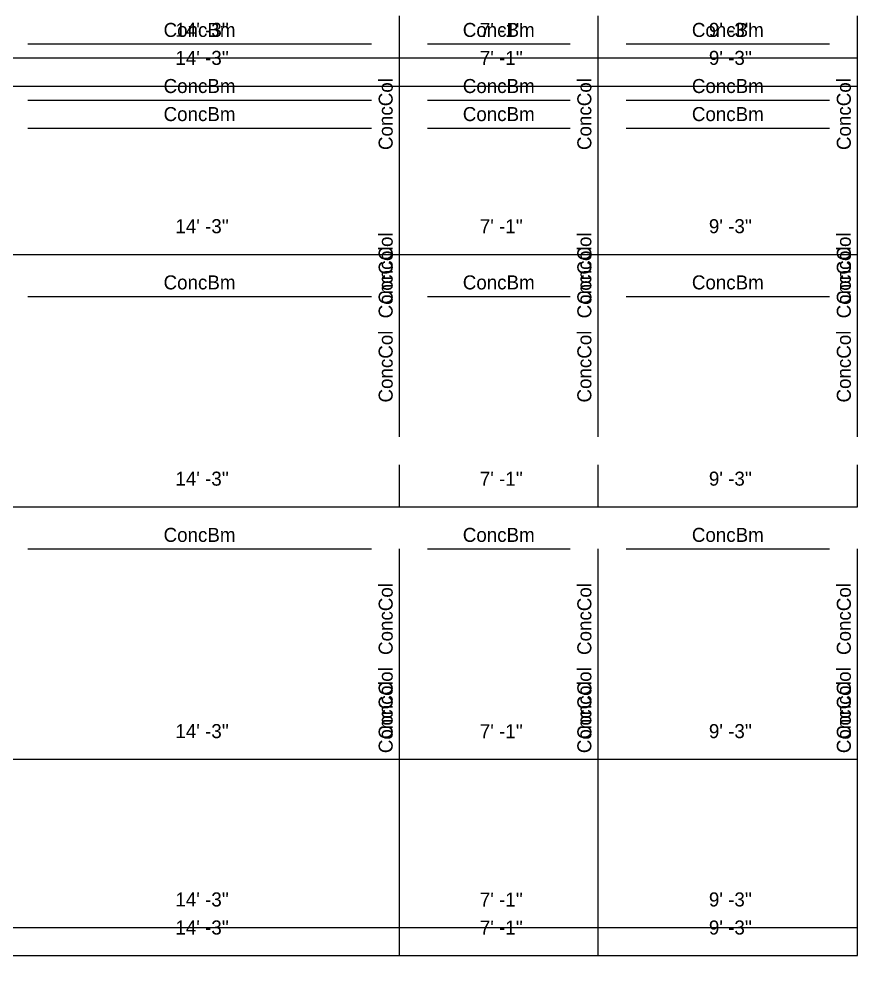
# Model space of a CAD drawing. Extents: x -38 to 2998, y -195 to 11529.
# Drawn here: x 2634.3 to 2997.7, y -186 to 226.5 of the extents above; entities that cross this region are included whole.
import ezdxf
from ezdxf.enums import TextEntityAlignment as Align

# ---------------------------------------------------------------- set-up
doc = ezdxf.new("R2010")
doc.units = 0
doc.header["$MEASUREMENT"] = 0
doc.layers.get('0').update_dxf_attribs({"linetype": 'CONTINUOUS'})
for name, color, linetype in [('CENTERLINES', 7, 'CONTINUOUS'), ('DIMENSIONS', 4, 'CONTINUOUS'), ('TEXT', 5, 'CONTINUOUS')]:
    doc.layers.add(name, color=color, linetype=linetype)
doc.dimstyles.get("Standard").update_dxf_attribs({"dimtxt": 0.18, "dimasz": 0.18, "dimexe": 0.18, "dimexo": 0.0625, "dimgap": 0.09, "dimtad": 0, "dimtih": 1, "dimtoh": 1, "dimdec": 4, "dimzin": 0, "dimtxsty": 'STANDARD', "dimcen": 0.09, "dimazin": 3, "dimtfac": 1, "dimtdec": 4, "dimtofl": 0, "dimtmove": 0, "dimatfit": 3, "dimtolj": 1, "dimtzin": 0})

# ---------------------------------------------------------------- blocks, each defined once
blk = doc.blocks.new('*D7579')
at = {"color": 1, "linetype": 'BYBLOCK'}
for points in [[(2630.73, -169.23), (2629.67, -170.29), (2622.25, -177.71), (2621.19, -178.77)], [(2801.73, -169.23), (2800.67, -170.29), (2793.25, -177.71), (2792.19, -178.77)]]:
    blk.add_solid(points, dxfattribs=at)
at = {"layer": 'DIMENSIONS', "color": 9, "linetype": 'BYBLOCK'}
for p, q in [((2625.96, -174), (2625.96, -156)), ((2796.96, -174), (2796.96, -156))]:
    blk.add_line(p, q, dxfattribs=at)
at = {"layer": 'DIMENSIONS', "color": 0, "linetype": 'BYBLOCK'}
blk.add_line((2625.96, -174), (2796.96, -174), dxfattribs=at)
at = {"layer": 'DIMENSIONS', "color": 0, "linetype": 'BYBLOCK', "insert": (2711.46, -162), "char_height": 6, "attachment_point": 5}
blk.add_mtext("\\A1; 14' -3''", dxfattribs=at)
blk = doc.blocks.new('*D7580')
at = {"color": 1, "linetype": 'BYBLOCK'}
for points in [[(2801.73, -169.23), (2800.67, -170.29), (2793.25, -177.71), (2792.19, -178.77)], [(2886.73, -169.23), (2885.67, -170.29), (2878.24, -177.71), (2877.18, -178.77)]]:
    blk.add_solid(points, dxfattribs=at)
at = {"layer": 'DIMENSIONS', "color": 9, "linetype": 'BYBLOCK'}
for p, q in [((2796.96, -174), (2796.96, -156)), ((2881.96, -174), (2881.96, -156))]:
    blk.add_line(p, q, dxfattribs=at)
at = {"layer": 'DIMENSIONS', "color": 0, "linetype": 'BYBLOCK'}
blk.add_line((2796.96, -174), (2881.96, -174), dxfattribs=at)
at = {"layer": 'DIMENSIONS', "color": 0, "linetype": 'BYBLOCK', "insert": (2839.46, -162), "char_height": 6, "attachment_point": 5}
blk.add_mtext("\\A1; 7' -1''", dxfattribs=at)
blk = doc.blocks.new('*D7581')
at = {"color": 1, "linetype": 'BYBLOCK'}
for points in [[(2886.73, -169.23), (2885.67, -170.29), (2878.24, -177.71), (2877.18, -178.77)], [(2997.73, -169.23), (2996.67, -170.29), (2989.24, -177.71), (2988.18, -178.77)]]:
    blk.add_solid(points, dxfattribs=at)
at = {"layer": 'DIMENSIONS', "color": 9, "linetype": 'BYBLOCK'}
for p, q in [((2881.96, -174), (2881.96, -156)), ((2992.96, -174), (2992.96, -156))]:
    blk.add_line(p, q, dxfattribs=at)
at = {"layer": 'DIMENSIONS', "color": 0, "linetype": 'BYBLOCK'}
blk.add_line((2881.96, -174), (2992.96, -174), dxfattribs=at)
at = {"layer": 'DIMENSIONS', "color": 0, "linetype": 'BYBLOCK', "insert": (2937.46, -162), "char_height": 6, "attachment_point": 5}
blk.add_mtext("\\A1; 9' -3''", dxfattribs=at)
blk = doc.blocks.new('*D7600')
at = {"color": 1, "linetype": 'BYBLOCK'}
for points in [[(2630.73, 22.77), (2629.67, 21.71), (2622.25, 14.29), (2621.19, 13.23)], [(2801.73, 22.77), (2800.67, 21.71), (2793.25, 14.29), (2792.19, 13.23)]]:
    blk.add_solid(points, dxfattribs=at)
at = {"layer": 'DIMENSIONS', "color": 9, "linetype": 'BYBLOCK'}
for p, q in [((2625.96, 18), (2625.96, 36)), ((2796.96, 18), (2796.96, 36))]:
    blk.add_line(p, q, dxfattribs=at)
at = {"layer": 'DIMENSIONS', "color": 0, "linetype": 'BYBLOCK'}
blk.add_line((2625.96, 18), (2796.96, 18), dxfattribs=at)
at = {"layer": 'DIMENSIONS', "color": 0, "linetype": 'BYBLOCK', "insert": (2711.46, 30), "char_height": 6, "attachment_point": 5}
blk.add_mtext("\\A1; 14' -3''", dxfattribs=at)
blk = doc.blocks.new('*D7601')
at = {"color": 1, "linetype": 'BYBLOCK'}
for points in [[(2801.73, 22.77), (2800.67, 21.71), (2793.25, 14.29), (2792.19, 13.23)], [(2886.73, 22.77), (2885.67, 21.71), (2878.24, 14.29), (2877.18, 13.23)]]:
    blk.add_solid(points, dxfattribs=at)
at = {"layer": 'DIMENSIONS', "color": 9, "linetype": 'BYBLOCK'}
for p, q in [((2796.96, 18), (2796.96, 36)), ((2881.96, 18), (2881.96, 36))]:
    blk.add_line(p, q, dxfattribs=at)
at = {"layer": 'DIMENSIONS', "color": 0, "linetype": 'BYBLOCK'}
blk.add_line((2796.96, 18), (2881.96, 18), dxfattribs=at)
at = {"layer": 'DIMENSIONS', "color": 0, "linetype": 'BYBLOCK', "insert": (2839.46, 30), "char_height": 6, "attachment_point": 5}
blk.add_mtext("\\A1; 7' -1''", dxfattribs=at)
blk = doc.blocks.new('*D7602')
at = {"color": 1, "linetype": 'BYBLOCK'}
for points in [[(2886.73, 22.77), (2885.67, 21.71), (2878.24, 14.29), (2877.18, 13.23)], [(2997.73, 22.77), (2996.67, 21.71), (2989.24, 14.29), (2988.18, 13.23)]]:
    blk.add_solid(points, dxfattribs=at)
at = {"layer": 'DIMENSIONS', "color": 9, "linetype": 'BYBLOCK'}
for p, q in [((2881.96, 18), (2881.96, 36)), ((2992.96, 18), (2992.96, 36))]:
    blk.add_line(p, q, dxfattribs=at)
at = {"layer": 'DIMENSIONS', "color": 0, "linetype": 'BYBLOCK'}
blk.add_line((2881.96, 18), (2992.96, 18), dxfattribs=at)
at = {"layer": 'DIMENSIONS', "color": 0, "linetype": 'BYBLOCK', "insert": (2937.46, 30), "char_height": 6, "attachment_point": 5}
blk.add_mtext("\\A1; 9' -3''", dxfattribs=at)
blk = doc.blocks.new('*D7621')
at = {"color": 1, "linetype": 'BYBLOCK'}
for points in [[(2630.73, 214.77), (2629.67, 213.71), (2622.25, 206.29), (2621.19, 205.23)], [(2801.73, 214.77), (2800.67, 213.71), (2793.25, 206.29), (2792.19, 205.23)]]:
    blk.add_solid(points, dxfattribs=at)
at = {"layer": 'DIMENSIONS', "color": 9, "linetype": 'BYBLOCK'}
for p, q in [((2625.96, 210), (2625.96, 228)), ((2796.96, 210), (2796.96, 228))]:
    blk.add_line(p, q, dxfattribs=at)
at = {"layer": 'DIMENSIONS', "color": 0, "linetype": 'BYBLOCK'}
blk.add_line((2625.96, 210), (2796.96, 210), dxfattribs=at)
at = {"layer": 'DIMENSIONS', "color": 0, "linetype": 'BYBLOCK', "insert": (2711.46, 222), "char_height": 6, "attachment_point": 5}
blk.add_mtext("\\A1; 14' -3''", dxfattribs=at)
blk = doc.blocks.new('*D7622')
at = {"color": 1, "linetype": 'BYBLOCK'}
for points in [[(2801.73, 214.77), (2800.67, 213.71), (2793.25, 206.29), (2792.19, 205.23)], [(2886.73, 214.77), (2885.67, 213.71), (2878.24, 206.29), (2877.18, 205.23)]]:
    blk.add_solid(points, dxfattribs=at)
at = {"layer": 'DIMENSIONS', "color": 9, "linetype": 'BYBLOCK'}
for p, q in [((2796.96, 210), (2796.96, 228)), ((2881.96, 210), (2881.96, 228))]:
    blk.add_line(p, q, dxfattribs=at)
at = {"layer": 'DIMENSIONS', "color": 0, "linetype": 'BYBLOCK'}
blk.add_line((2796.96, 210), (2881.96, 210), dxfattribs=at)
at = {"layer": 'DIMENSIONS', "color": 0, "linetype": 'BYBLOCK', "insert": (2839.46, 222), "char_height": 6, "attachment_point": 5}
blk.add_mtext("\\A1; 7' -1''", dxfattribs=at)
blk = doc.blocks.new('*D7623')
at = {"color": 1, "linetype": 'BYBLOCK'}
for points in [[(2886.73, 214.77), (2885.67, 213.71), (2878.24, 206.29), (2877.18, 205.23)], [(2997.73, 214.77), (2996.67, 213.71), (2989.24, 206.29), (2988.18, 205.23)]]:
    blk.add_solid(points, dxfattribs=at)
at = {"layer": 'DIMENSIONS', "color": 9, "linetype": 'BYBLOCK'}
for p, q in [((2881.96, 210), (2881.96, 228)), ((2992.96, 210), (2992.96, 228))]:
    blk.add_line(p, q, dxfattribs=at)
at = {"layer": 'DIMENSIONS', "color": 0, "linetype": 'BYBLOCK'}
blk.add_line((2881.96, 210), (2992.96, 210), dxfattribs=at)
at = {"layer": 'DIMENSIONS', "color": 0, "linetype": 'BYBLOCK', "insert": (2937.46, 222), "char_height": 6, "attachment_point": 5}
blk.add_mtext("\\A1; 9' -3''", dxfattribs=at)
blk = doc.blocks.new('*D8049')
at = {"color": 1, "linetype": 'BYBLOCK'}
for points in [[(2630.73, -157.23), (2629.67, -158.29), (2622.25, -165.71), (2621.19, -166.77)], [(2801.73, -157.23), (2800.67, -158.29), (2793.25, -165.71), (2792.19, -166.77)]]:
    blk.add_solid(points, dxfattribs=at)
at = {"layer": 'DIMENSIONS', "color": 9, "linetype": 'BYBLOCK'}
for p, q in [((2625.96, -162), (2625.96, -144)), ((2796.96, -162), (2796.96, -144))]:
    blk.add_line(p, q, dxfattribs=at)
at = {"layer": 'DIMENSIONS', "color": 0, "linetype": 'BYBLOCK'}
blk.add_line((2625.96, -162), (2796.96, -162), dxfattribs=at)
at = {"layer": 'DIMENSIONS', "color": 0, "linetype": 'BYBLOCK', "insert": (2711.46, -150), "char_height": 6, "attachment_point": 5}
blk.add_mtext("\\A1; 14' -3''", dxfattribs=at)
blk = doc.blocks.new('*D8050')
at = {"color": 1, "linetype": 'BYBLOCK'}
for points in [[(2801.73, -157.23), (2800.67, -158.29), (2793.25, -165.71), (2792.19, -166.77)], [(2886.73, -157.23), (2885.67, -158.29), (2878.24, -165.71), (2877.18, -166.77)]]:
    blk.add_solid(points, dxfattribs=at)
at = {"layer": 'DIMENSIONS', "color": 9, "linetype": 'BYBLOCK'}
for p, q in [((2796.96, -162), (2796.96, -144)), ((2881.96, -162), (2881.96, -144))]:
    blk.add_line(p, q, dxfattribs=at)
at = {"layer": 'DIMENSIONS', "color": 0, "linetype": 'BYBLOCK'}
blk.add_line((2796.96, -162), (2881.96, -162), dxfattribs=at)
at = {"layer": 'DIMENSIONS', "color": 0, "linetype": 'BYBLOCK', "insert": (2839.46, -150), "char_height": 6, "attachment_point": 5}
blk.add_mtext("\\A1; 7' -1''", dxfattribs=at)
blk = doc.blocks.new('*D8051')
at = {"color": 1, "linetype": 'BYBLOCK'}
for points in [[(2886.73, -157.23), (2885.67, -158.29), (2878.24, -165.71), (2877.18, -166.77)], [(2997.73, -157.23), (2996.67, -158.29), (2989.24, -165.71), (2988.18, -166.77)]]:
    blk.add_solid(points, dxfattribs=at)
at = {"layer": 'DIMENSIONS', "color": 9, "linetype": 'BYBLOCK'}
for p, q in [((2881.96, -162), (2881.96, -144)), ((2992.96, -162), (2992.96, -144))]:
    blk.add_line(p, q, dxfattribs=at)
at = {"layer": 'DIMENSIONS', "color": 0, "linetype": 'BYBLOCK'}
blk.add_line((2881.96, -162), (2992.96, -162), dxfattribs=at)
at = {"layer": 'DIMENSIONS', "color": 0, "linetype": 'BYBLOCK', "insert": (2937.46, -150), "char_height": 6, "attachment_point": 5}
blk.add_mtext("\\A1; 9' -3''", dxfattribs=at)
blk = doc.blocks.new('*D8070')
at = {"color": 1, "linetype": 'BYBLOCK'}
for points in [[(2630.73, 22.77), (2629.67, 21.71), (2622.25, 14.29), (2621.19, 13.23)], [(2801.73, 22.77), (2800.67, 21.71), (2793.25, 14.29), (2792.19, 13.23)]]:
    blk.add_solid(points, dxfattribs=at)
at = {"layer": 'DIMENSIONS', "color": 9, "linetype": 'BYBLOCK'}
for p, q in [((2625.96, 18), (2625.96, 36)), ((2796.96, 18), (2796.96, 36))]:
    blk.add_line(p, q, dxfattribs=at)
at = {"layer": 'DIMENSIONS', "color": 0, "linetype": 'BYBLOCK'}
blk.add_line((2625.96, 18), (2796.96, 18), dxfattribs=at)
at = {"layer": 'DIMENSIONS', "color": 0, "linetype": 'BYBLOCK', "insert": (2711.46, 30), "char_height": 6, "attachment_point": 5}
blk.add_mtext("\\A1; 14' -3''", dxfattribs=at)
blk = doc.blocks.new('*D8071')
at = {"color": 1, "linetype": 'BYBLOCK'}
for points in [[(2801.73, 22.77), (2800.67, 21.71), (2793.25, 14.29), (2792.19, 13.23)], [(2886.73, 22.77), (2885.67, 21.71), (2878.24, 14.29), (2877.18, 13.23)]]:
    blk.add_solid(points, dxfattribs=at)
at = {"layer": 'DIMENSIONS', "color": 9, "linetype": 'BYBLOCK'}
for p, q in [((2796.96, 18), (2796.96, 36)), ((2881.96, 18), (2881.96, 36))]:
    blk.add_line(p, q, dxfattribs=at)
at = {"layer": 'DIMENSIONS', "color": 0, "linetype": 'BYBLOCK'}
blk.add_line((2796.96, 18), (2881.96, 18), dxfattribs=at)
at = {"layer": 'DIMENSIONS', "color": 0, "linetype": 'BYBLOCK', "insert": (2839.46, 30), "char_height": 6, "attachment_point": 5}
blk.add_mtext("\\A1; 7' -1''", dxfattribs=at)
blk = doc.blocks.new('*D8072')
at = {"color": 1, "linetype": 'BYBLOCK'}
for points in [[(2886.73, 22.77), (2885.67, 21.71), (2878.24, 14.29), (2877.18, 13.23)], [(2997.73, 22.77), (2996.67, 21.71), (2989.24, 14.29), (2988.18, 13.23)]]:
    blk.add_solid(points, dxfattribs=at)
at = {"layer": 'DIMENSIONS', "color": 9, "linetype": 'BYBLOCK'}
for p, q in [((2881.96, 18), (2881.96, 36)), ((2992.96, 18), (2992.96, 36))]:
    blk.add_line(p, q, dxfattribs=at)
at = {"layer": 'DIMENSIONS', "color": 0, "linetype": 'BYBLOCK'}
blk.add_line((2881.96, 18), (2992.96, 18), dxfattribs=at)
at = {"layer": 'DIMENSIONS', "color": 0, "linetype": 'BYBLOCK', "insert": (2937.46, 30), "char_height": 6, "attachment_point": 5}
blk.add_mtext("\\A1; 9' -3''", dxfattribs=at)
blk = doc.blocks.new('*D8091')
at = {"color": 1, "linetype": 'BYBLOCK'}
for points in [[(2630.73, 202.77), (2629.67, 201.71), (2622.25, 194.29), (2621.19, 193.23)], [(2801.73, 202.77), (2800.67, 201.71), (2793.25, 194.29), (2792.19, 193.23)]]:
    blk.add_solid(points, dxfattribs=at)
at = {"layer": 'DIMENSIONS', "color": 9, "linetype": 'BYBLOCK'}
for p, q in [((2625.96, 198), (2625.96, 216)), ((2796.96, 198), (2796.96, 216))]:
    blk.add_line(p, q, dxfattribs=at)
at = {"layer": 'DIMENSIONS', "color": 0, "linetype": 'BYBLOCK'}
blk.add_line((2625.96, 198), (2796.96, 198), dxfattribs=at)
at = {"layer": 'DIMENSIONS', "color": 0, "linetype": 'BYBLOCK', "insert": (2711.46, 210), "char_height": 6, "attachment_point": 5}
blk.add_mtext("\\A1; 14' -3''", dxfattribs=at)
blk = doc.blocks.new('*D8092')
at = {"color": 1, "linetype": 'BYBLOCK'}
for points in [[(2801.73, 202.77), (2800.67, 201.71), (2793.25, 194.29), (2792.19, 193.23)], [(2886.73, 202.77), (2885.67, 201.71), (2878.24, 194.29), (2877.18, 193.23)]]:
    blk.add_solid(points, dxfattribs=at)
at = {"layer": 'DIMENSIONS', "color": 9, "linetype": 'BYBLOCK'}
for p, q in [((2796.96, 198), (2796.96, 216)), ((2881.96, 198), (2881.96, 216))]:
    blk.add_line(p, q, dxfattribs=at)
at = {"layer": 'DIMENSIONS', "color": 0, "linetype": 'BYBLOCK'}
blk.add_line((2796.96, 198), (2881.96, 198), dxfattribs=at)
at = {"layer": 'DIMENSIONS', "color": 0, "linetype": 'BYBLOCK', "insert": (2839.46, 210), "char_height": 6, "attachment_point": 5}
blk.add_mtext("\\A1; 7' -1''", dxfattribs=at)
blk = doc.blocks.new('*D8093')
at = {"color": 1, "linetype": 'BYBLOCK'}
for points in [[(2886.73, 202.77), (2885.67, 201.71), (2878.24, 194.29), (2877.18, 193.23)], [(2997.73, 202.77), (2996.67, 201.71), (2989.24, 194.29), (2988.18, 193.23)]]:
    blk.add_solid(points, dxfattribs=at)
at = {"layer": 'DIMENSIONS', "color": 9, "linetype": 'BYBLOCK'}
for p, q in [((2881.96, 198), (2881.96, 216)), ((2992.96, 198), (2992.96, 216))]:
    blk.add_line(p, q, dxfattribs=at)
at = {"layer": 'DIMENSIONS', "color": 0, "linetype": 'BYBLOCK'}
blk.add_line((2881.96, 198), (2992.96, 198), dxfattribs=at)
at = {"layer": 'DIMENSIONS', "color": 0, "linetype": 'BYBLOCK', "insert": (2937.46, 210), "char_height": 6, "attachment_point": 5}
blk.add_mtext("\\A1; 9' -3''", dxfattribs=at)
blk = doc.blocks.new('*D8519')
at = {"color": 1, "linetype": 'BYBLOCK'}
for points in [[(2630.73, -157.23), (2629.67, -158.29), (2622.25, -165.71), (2621.19, -166.77)], [(2801.73, -157.23), (2800.67, -158.29), (2793.25, -165.71), (2792.19, -166.77)]]:
    blk.add_solid(points, dxfattribs=at)
at = {"layer": 'DIMENSIONS', "color": 9, "linetype": 'BYBLOCK'}
for p, q in [((2625.96, -162), (2625.96, -144)), ((2796.96, -162), (2796.96, -144))]:
    blk.add_line(p, q, dxfattribs=at)
at = {"layer": 'DIMENSIONS', "color": 0, "linetype": 'BYBLOCK'}
blk.add_line((2625.96, -162), (2796.96, -162), dxfattribs=at)
at = {"layer": 'DIMENSIONS', "color": 0, "linetype": 'BYBLOCK', "insert": (2711.46, -150), "char_height": 6, "attachment_point": 5}
blk.add_mtext("\\A1; 14' -3''", dxfattribs=at)
blk = doc.blocks.new('*D8520')
at = {"color": 1, "linetype": 'BYBLOCK'}
for points in [[(2801.73, -157.23), (2800.67, -158.29), (2793.25, -165.71), (2792.19, -166.77)], [(2886.73, -157.23), (2885.67, -158.29), (2878.24, -165.71), (2877.18, -166.77)]]:
    blk.add_solid(points, dxfattribs=at)
at = {"layer": 'DIMENSIONS', "color": 9, "linetype": 'BYBLOCK'}
for p, q in [((2796.96, -162), (2796.96, -144)), ((2881.96, -162), (2881.96, -144))]:
    blk.add_line(p, q, dxfattribs=at)
at = {"layer": 'DIMENSIONS', "color": 0, "linetype": 'BYBLOCK'}
blk.add_line((2796.96, -162), (2881.96, -162), dxfattribs=at)
at = {"layer": 'DIMENSIONS', "color": 0, "linetype": 'BYBLOCK', "insert": (2839.46, -150), "char_height": 6, "attachment_point": 5}
blk.add_mtext("\\A1; 7' -1''", dxfattribs=at)
blk = doc.blocks.new('*D8521')
at = {"color": 1, "linetype": 'BYBLOCK'}
for points in [[(2886.73, -157.23), (2885.67, -158.29), (2878.24, -165.71), (2877.18, -166.77)], [(2997.73, -157.23), (2996.67, -158.29), (2989.24, -165.71), (2988.18, -166.77)]]:
    blk.add_solid(points, dxfattribs=at)
at = {"layer": 'DIMENSIONS', "color": 9, "linetype": 'BYBLOCK'}
for p, q in [((2881.96, -162), (2881.96, -144)), ((2992.96, -162), (2992.96, -144))]:
    blk.add_line(p, q, dxfattribs=at)
at = {"layer": 'DIMENSIONS', "color": 0, "linetype": 'BYBLOCK'}
blk.add_line((2881.96, -162), (2992.96, -162), dxfattribs=at)
at = {"layer": 'DIMENSIONS', "color": 0, "linetype": 'BYBLOCK', "insert": (2937.46, -150), "char_height": 6, "attachment_point": 5}
blk.add_mtext("\\A1; 9' -3''", dxfattribs=at)
blk = doc.blocks.new('*D8540')
at = {"color": 1, "linetype": 'BYBLOCK'}
for points in [[(2630.73, 22.77), (2629.67, 21.71), (2622.25, 14.29), (2621.19, 13.23)], [(2801.73, 22.77), (2800.67, 21.71), (2793.25, 14.29), (2792.19, 13.23)]]:
    blk.add_solid(points, dxfattribs=at)
at = {"layer": 'DIMENSIONS', "color": 9, "linetype": 'BYBLOCK'}
for p, q in [((2625.96, 18), (2625.96, 36)), ((2796.96, 18), (2796.96, 36))]:
    blk.add_line(p, q, dxfattribs=at)
at = {"layer": 'DIMENSIONS', "color": 0, "linetype": 'BYBLOCK'}
blk.add_line((2625.96, 18), (2796.96, 18), dxfattribs=at)
at = {"layer": 'DIMENSIONS', "color": 0, "linetype": 'BYBLOCK', "insert": (2711.46, 30), "char_height": 6, "attachment_point": 5}
blk.add_mtext("\\A1; 14' -3''", dxfattribs=at)
blk = doc.blocks.new('*D8541')
at = {"color": 1, "linetype": 'BYBLOCK'}
for points in [[(2801.73, 22.77), (2800.67, 21.71), (2793.25, 14.29), (2792.19, 13.23)], [(2886.73, 22.77), (2885.67, 21.71), (2878.24, 14.29), (2877.18, 13.23)]]:
    blk.add_solid(points, dxfattribs=at)
at = {"layer": 'DIMENSIONS', "color": 9, "linetype": 'BYBLOCK'}
for p, q in [((2796.96, 18), (2796.96, 36)), ((2881.96, 18), (2881.96, 36))]:
    blk.add_line(p, q, dxfattribs=at)
at = {"layer": 'DIMENSIONS', "color": 0, "linetype": 'BYBLOCK'}
blk.add_line((2796.96, 18), (2881.96, 18), dxfattribs=at)
at = {"layer": 'DIMENSIONS', "color": 0, "linetype": 'BYBLOCK', "insert": (2839.46, 30), "char_height": 6, "attachment_point": 5}
blk.add_mtext("\\A1; 7' -1''", dxfattribs=at)
blk = doc.blocks.new('*D8542')
at = {"color": 1, "linetype": 'BYBLOCK'}
for points in [[(2886.73, 22.77), (2885.67, 21.71), (2878.24, 14.29), (2877.18, 13.23)], [(2997.73, 22.77), (2996.67, 21.71), (2989.24, 14.29), (2988.18, 13.23)]]:
    blk.add_solid(points, dxfattribs=at)
at = {"layer": 'DIMENSIONS', "color": 9, "linetype": 'BYBLOCK'}
for p, q in [((2881.96, 18), (2881.96, 36)), ((2992.96, 18), (2992.96, 36))]:
    blk.add_line(p, q, dxfattribs=at)
at = {"layer": 'DIMENSIONS', "color": 0, "linetype": 'BYBLOCK'}
blk.add_line((2881.96, 18), (2992.96, 18), dxfattribs=at)
at = {"layer": 'DIMENSIONS', "color": 0, "linetype": 'BYBLOCK', "insert": (2937.46, 30), "char_height": 6, "attachment_point": 5}
blk.add_mtext("\\A1; 9' -3''", dxfattribs=at)
blk = doc.blocks.new('*D8561')
at = {"color": 1, "linetype": 'BYBLOCK'}
for points in [[(2630.73, 202.77), (2629.67, 201.71), (2622.25, 194.29), (2621.19, 193.23)], [(2801.73, 202.77), (2800.67, 201.71), (2793.25, 194.29), (2792.19, 193.23)]]:
    blk.add_solid(points, dxfattribs=at)
at = {"layer": 'DIMENSIONS', "color": 9, "linetype": 'BYBLOCK'}
for p, q in [((2625.96, 198), (2625.96, 216)), ((2796.96, 198), (2796.96, 216))]:
    blk.add_line(p, q, dxfattribs=at)
at = {"layer": 'DIMENSIONS', "color": 0, "linetype": 'BYBLOCK'}
blk.add_line((2625.96, 198), (2796.96, 198), dxfattribs=at)
at = {"layer": 'DIMENSIONS', "color": 0, "linetype": 'BYBLOCK', "insert": (2711.46, 210), "char_height": 6, "attachment_point": 5}
blk.add_mtext("\\A1; 14' -3''", dxfattribs=at)
blk = doc.blocks.new('*D8562')
at = {"color": 1, "linetype": 'BYBLOCK'}
for points in [[(2801.73, 202.77), (2800.67, 201.71), (2793.25, 194.29), (2792.19, 193.23)], [(2886.73, 202.77), (2885.67, 201.71), (2878.24, 194.29), (2877.18, 193.23)]]:
    blk.add_solid(points, dxfattribs=at)
at = {"layer": 'DIMENSIONS', "color": 9, "linetype": 'BYBLOCK'}
for p, q in [((2796.96, 198), (2796.96, 216)), ((2881.96, 198), (2881.96, 216))]:
    blk.add_line(p, q, dxfattribs=at)
at = {"layer": 'DIMENSIONS', "color": 0, "linetype": 'BYBLOCK'}
blk.add_line((2796.96, 198), (2881.96, 198), dxfattribs=at)
at = {"layer": 'DIMENSIONS', "color": 0, "linetype": 'BYBLOCK', "insert": (2839.46, 210), "char_height": 6, "attachment_point": 5}
blk.add_mtext("\\A1; 7' -1''", dxfattribs=at)
blk = doc.blocks.new('*D8563')
at = {"color": 1, "linetype": 'BYBLOCK'}
for points in [[(2886.73, 202.77), (2885.67, 201.71), (2878.24, 194.29), (2877.18, 193.23)], [(2997.73, 202.77), (2996.67, 201.71), (2989.24, 194.29), (2988.18, 193.23)]]:
    blk.add_solid(points, dxfattribs=at)
at = {"layer": 'DIMENSIONS', "color": 9, "linetype": 'BYBLOCK'}
for p, q in [((2881.96, 198), (2881.96, 216)), ((2992.96, 198), (2992.96, 216))]:
    blk.add_line(p, q, dxfattribs=at)
at = {"layer": 'DIMENSIONS', "color": 0, "linetype": 'BYBLOCK'}
blk.add_line((2881.96, 198), (2992.96, 198), dxfattribs=at)
at = {"layer": 'DIMENSIONS', "color": 0, "linetype": 'BYBLOCK', "insert": (2937.46, 210), "char_height": 6, "attachment_point": 5}
blk.add_mtext("\\A1; 9' -3''", dxfattribs=at)
blk = doc.blocks.new('*D8989')
at = {"color": 1, "linetype": 'BYBLOCK'}
for points in [[(2630.73, -157.23), (2629.67, -158.29), (2622.25, -165.71), (2621.19, -166.77)], [(2801.73, -157.23), (2800.67, -158.29), (2793.25, -165.71), (2792.19, -166.77)]]:
    blk.add_solid(points, dxfattribs=at)
at = {"layer": 'DIMENSIONS', "color": 9, "linetype": 'BYBLOCK'}
for p, q in [((2625.96, -162), (2625.96, -144)), ((2796.96, -162), (2796.96, -144))]:
    blk.add_line(p, q, dxfattribs=at)
at = {"layer": 'DIMENSIONS', "color": 0, "linetype": 'BYBLOCK'}
blk.add_line((2625.96, -162), (2796.96, -162), dxfattribs=at)
at = {"layer": 'DIMENSIONS', "color": 0, "linetype": 'BYBLOCK', "insert": (2711.46, -150), "char_height": 6, "attachment_point": 5}
blk.add_mtext("\\A1; 14' -3''", dxfattribs=at)
blk = doc.blocks.new('*D8990')
at = {"color": 1, "linetype": 'BYBLOCK'}
for points in [[(2801.73, -157.23), (2800.67, -158.29), (2793.25, -165.71), (2792.19, -166.77)], [(2886.73, -157.23), (2885.67, -158.29), (2878.24, -165.71), (2877.18, -166.77)]]:
    blk.add_solid(points, dxfattribs=at)
at = {"layer": 'DIMENSIONS', "color": 9, "linetype": 'BYBLOCK'}
for p, q in [((2796.96, -162), (2796.96, -144)), ((2881.96, -162), (2881.96, -144))]:
    blk.add_line(p, q, dxfattribs=at)
at = {"layer": 'DIMENSIONS', "color": 0, "linetype": 'BYBLOCK'}
blk.add_line((2796.96, -162), (2881.96, -162), dxfattribs=at)
at = {"layer": 'DIMENSIONS', "color": 0, "linetype": 'BYBLOCK', "insert": (2839.46, -150), "char_height": 6, "attachment_point": 5}
blk.add_mtext("\\A1; 7' -1''", dxfattribs=at)
blk = doc.blocks.new('*D8991')
at = {"color": 1, "linetype": 'BYBLOCK'}
for points in [[(2886.73, -157.23), (2885.67, -158.29), (2878.24, -165.71), (2877.18, -166.77)], [(2997.73, -157.23), (2996.67, -158.29), (2989.24, -165.71), (2988.18, -166.77)]]:
    blk.add_solid(points, dxfattribs=at)
at = {"layer": 'DIMENSIONS', "color": 9, "linetype": 'BYBLOCK'}
for p, q in [((2881.96, -162), (2881.96, -144)), ((2992.96, -162), (2992.96, -144))]:
    blk.add_line(p, q, dxfattribs=at)
at = {"layer": 'DIMENSIONS', "color": 0, "linetype": 'BYBLOCK'}
blk.add_line((2881.96, -162), (2992.96, -162), dxfattribs=at)
at = {"layer": 'DIMENSIONS', "color": 0, "linetype": 'BYBLOCK', "insert": (2937.46, -150), "char_height": 6, "attachment_point": 5}
blk.add_mtext("\\A1; 9' -3''", dxfattribs=at)
blk = doc.blocks.new('*D9010')
at = {"color": 1, "linetype": 'BYBLOCK'}
for points in [[(2630.73, 22.77), (2629.67, 21.71), (2622.25, 14.29), (2621.19, 13.23)], [(2801.73, 22.77), (2800.67, 21.71), (2793.25, 14.29), (2792.19, 13.23)]]:
    blk.add_solid(points, dxfattribs=at)
at = {"layer": 'DIMENSIONS', "color": 9, "linetype": 'BYBLOCK'}
for p, q in [((2625.96, 18), (2625.96, 36)), ((2796.96, 18), (2796.96, 36))]:
    blk.add_line(p, q, dxfattribs=at)
at = {"layer": 'DIMENSIONS', "color": 0, "linetype": 'BYBLOCK'}
blk.add_line((2625.96, 18), (2796.96, 18), dxfattribs=at)
at = {"layer": 'DIMENSIONS', "color": 0, "linetype": 'BYBLOCK', "insert": (2711.46, 30), "char_height": 6, "attachment_point": 5}
blk.add_mtext("\\A1; 14' -3''", dxfattribs=at)
blk = doc.blocks.new('*D9011')
at = {"color": 1, "linetype": 'BYBLOCK'}
for points in [[(2801.73, 22.77), (2800.67, 21.71), (2793.25, 14.29), (2792.19, 13.23)], [(2886.73, 22.77), (2885.67, 21.71), (2878.24, 14.29), (2877.18, 13.23)]]:
    blk.add_solid(points, dxfattribs=at)
at = {"layer": 'DIMENSIONS', "color": 9, "linetype": 'BYBLOCK'}
for p, q in [((2796.96, 18), (2796.96, 36)), ((2881.96, 18), (2881.96, 36))]:
    blk.add_line(p, q, dxfattribs=at)
at = {"layer": 'DIMENSIONS', "color": 0, "linetype": 'BYBLOCK'}
blk.add_line((2796.96, 18), (2881.96, 18), dxfattribs=at)
at = {"layer": 'DIMENSIONS', "color": 0, "linetype": 'BYBLOCK', "insert": (2839.46, 30), "char_height": 6, "attachment_point": 5}
blk.add_mtext("\\A1; 7' -1''", dxfattribs=at)
blk = doc.blocks.new('*D9012')
at = {"color": 1, "linetype": 'BYBLOCK'}
for points in [[(2886.73, 22.77), (2885.67, 21.71), (2878.24, 14.29), (2877.18, 13.23)], [(2997.73, 22.77), (2996.67, 21.71), (2989.24, 14.29), (2988.18, 13.23)]]:
    blk.add_solid(points, dxfattribs=at)
at = {"layer": 'DIMENSIONS', "color": 9, "linetype": 'BYBLOCK'}
for p, q in [((2881.96, 18), (2881.96, 36)), ((2992.96, 18), (2992.96, 36))]:
    blk.add_line(p, q, dxfattribs=at)
at = {"layer": 'DIMENSIONS', "color": 0, "linetype": 'BYBLOCK'}
blk.add_line((2881.96, 18), (2992.96, 18), dxfattribs=at)
at = {"layer": 'DIMENSIONS', "color": 0, "linetype": 'BYBLOCK', "insert": (2937.46, 30), "char_height": 6, "attachment_point": 5}
blk.add_mtext("\\A1; 9' -3''", dxfattribs=at)
blk = doc.blocks.new('*D9031')
at = {"color": 1, "linetype": 'BYBLOCK'}
for points in [[(2630.73, 202.77), (2629.67, 201.71), (2622.25, 194.29), (2621.19, 193.23)], [(2801.73, 202.77), (2800.67, 201.71), (2793.25, 194.29), (2792.19, 193.23)]]:
    blk.add_solid(points, dxfattribs=at)
at = {"layer": 'DIMENSIONS', "color": 9, "linetype": 'BYBLOCK'}
for p, q in [((2625.96, 198), (2625.96, 216)), ((2796.96, 198), (2796.96, 216))]:
    blk.add_line(p, q, dxfattribs=at)
at = {"layer": 'DIMENSIONS', "color": 0, "linetype": 'BYBLOCK'}
blk.add_line((2625.96, 198), (2796.96, 198), dxfattribs=at)
at = {"layer": 'DIMENSIONS', "color": 0, "linetype": 'BYBLOCK', "insert": (2711.46, 210), "char_height": 6, "attachment_point": 5}
blk.add_mtext("\\A1; 14' -3''", dxfattribs=at)
blk = doc.blocks.new('*D9032')
at = {"color": 1, "linetype": 'BYBLOCK'}
for points in [[(2801.73, 202.77), (2800.67, 201.71), (2793.25, 194.29), (2792.19, 193.23)], [(2886.73, 202.77), (2885.67, 201.71), (2878.24, 194.29), (2877.18, 193.23)]]:
    blk.add_solid(points, dxfattribs=at)
at = {"layer": 'DIMENSIONS', "color": 9, "linetype": 'BYBLOCK'}
for p, q in [((2796.96, 198), (2796.96, 216)), ((2881.96, 198), (2881.96, 216))]:
    blk.add_line(p, q, dxfattribs=at)
at = {"layer": 'DIMENSIONS', "color": 0, "linetype": 'BYBLOCK'}
blk.add_line((2796.96, 198), (2881.96, 198), dxfattribs=at)
at = {"layer": 'DIMENSIONS', "color": 0, "linetype": 'BYBLOCK', "insert": (2839.46, 210), "char_height": 6, "attachment_point": 5}
blk.add_mtext("\\A1; 7' -1''", dxfattribs=at)
blk = doc.blocks.new('*D9033')
at = {"color": 1, "linetype": 'BYBLOCK'}
for points in [[(2886.73, 202.77), (2885.67, 201.71), (2878.24, 194.29), (2877.18, 193.23)], [(2997.73, 202.77), (2996.67, 201.71), (2989.24, 194.29), (2988.18, 193.23)]]:
    blk.add_solid(points, dxfattribs=at)
at = {"layer": 'DIMENSIONS', "color": 9, "linetype": 'BYBLOCK'}
for p, q in [((2881.96, 198), (2881.96, 216)), ((2992.96, 198), (2992.96, 216))]:
    blk.add_line(p, q, dxfattribs=at)
at = {"layer": 'DIMENSIONS', "color": 0, "linetype": 'BYBLOCK'}
blk.add_line((2881.96, 198), (2992.96, 198), dxfattribs=at)
at = {"layer": 'DIMENSIONS', "color": 0, "linetype": 'BYBLOCK', "insert": (2937.46, 210), "char_height": 6, "attachment_point": 5}
blk.add_mtext("\\A1; 9' -3''", dxfattribs=at)
blk = doc.blocks.new('*D9459')
at = {"color": 1, "linetype": 'BYBLOCK'}
for points in [[(2630.73, -85.23), (2629.67, -86.29), (2622.25, -93.71), (2621.19, -94.77)], [(2801.73, -85.23), (2800.67, -86.29), (2793.25, -93.71), (2792.19, -94.77)]]:
    blk.add_solid(points, dxfattribs=at)
at = {"layer": 'DIMENSIONS', "color": 9, "linetype": 'BYBLOCK'}
for p, q in [((2625.96, -90), (2625.96, -72)), ((2796.96, -90), (2796.96, -72))]:
    blk.add_line(p, q, dxfattribs=at)
at = {"layer": 'DIMENSIONS', "color": 0, "linetype": 'BYBLOCK'}
blk.add_line((2625.96, -90), (2796.96, -90), dxfattribs=at)
at = {"layer": 'DIMENSIONS', "color": 0, "linetype": 'BYBLOCK', "insert": (2711.46, -78), "char_height": 6, "attachment_point": 5}
blk.add_mtext("\\A1; 14' -3''", dxfattribs=at)
blk = doc.blocks.new('*D9460')
at = {"color": 1, "linetype": 'BYBLOCK'}
for points in [[(2801.73, -85.23), (2800.67, -86.29), (2793.25, -93.71), (2792.19, -94.77)], [(2886.73, -85.23), (2885.67, -86.29), (2878.24, -93.71), (2877.18, -94.77)]]:
    blk.add_solid(points, dxfattribs=at)
at = {"layer": 'DIMENSIONS', "color": 9, "linetype": 'BYBLOCK'}
for p, q in [((2796.96, -90), (2796.96, -72)), ((2881.96, -90), (2881.96, -72))]:
    blk.add_line(p, q, dxfattribs=at)
at = {"layer": 'DIMENSIONS', "color": 0, "linetype": 'BYBLOCK'}
blk.add_line((2796.96, -90), (2881.96, -90), dxfattribs=at)
at = {"layer": 'DIMENSIONS', "color": 0, "linetype": 'BYBLOCK', "insert": (2839.46, -78), "char_height": 6, "attachment_point": 5}
blk.add_mtext("\\A1; 7' -1''", dxfattribs=at)
blk = doc.blocks.new('*D9461')
at = {"color": 1, "linetype": 'BYBLOCK'}
for points in [[(2886.73, -85.23), (2885.67, -86.29), (2878.24, -93.71), (2877.18, -94.77)], [(2997.73, -85.23), (2996.67, -86.29), (2989.24, -93.71), (2988.18, -94.77)]]:
    blk.add_solid(points, dxfattribs=at)
at = {"layer": 'DIMENSIONS', "color": 9, "linetype": 'BYBLOCK'}
for p, q in [((2881.96, -90), (2881.96, -72)), ((2992.96, -90), (2992.96, -72))]:
    blk.add_line(p, q, dxfattribs=at)
at = {"layer": 'DIMENSIONS', "color": 0, "linetype": 'BYBLOCK'}
blk.add_line((2881.96, -90), (2992.96, -90), dxfattribs=at)
at = {"layer": 'DIMENSIONS', "color": 0, "linetype": 'BYBLOCK', "insert": (2937.46, -78), "char_height": 6, "attachment_point": 5}
blk.add_mtext("\\A1; 9' -3''", dxfattribs=at)
blk = doc.blocks.new('*D9480')
at = {"color": 1, "linetype": 'BYBLOCK'}
for points in [[(2630.73, 22.77), (2629.67, 21.71), (2622.25, 14.29), (2621.19, 13.23)], [(2801.73, 22.77), (2800.67, 21.71), (2793.25, 14.29), (2792.19, 13.23)]]:
    blk.add_solid(points, dxfattribs=at)
at = {"layer": 'DIMENSIONS', "color": 9, "linetype": 'BYBLOCK'}
for p, q in [((2625.96, 18), (2625.96, 36)), ((2796.96, 18), (2796.96, 36))]:
    blk.add_line(p, q, dxfattribs=at)
at = {"layer": 'DIMENSIONS', "color": 0, "linetype": 'BYBLOCK'}
blk.add_line((2625.96, 18), (2796.96, 18), dxfattribs=at)
at = {"layer": 'DIMENSIONS', "color": 0, "linetype": 'BYBLOCK', "insert": (2711.46, 30), "char_height": 6, "attachment_point": 5}
blk.add_mtext("\\A1; 14' -3''", dxfattribs=at)
blk = doc.blocks.new('*D9481')
at = {"color": 1, "linetype": 'BYBLOCK'}
for points in [[(2801.73, 22.77), (2800.67, 21.71), (2793.25, 14.29), (2792.19, 13.23)], [(2886.73, 22.77), (2885.67, 21.71), (2878.24, 14.29), (2877.18, 13.23)]]:
    blk.add_solid(points, dxfattribs=at)
at = {"layer": 'DIMENSIONS', "color": 9, "linetype": 'BYBLOCK'}
for p, q in [((2796.96, 18), (2796.96, 36)), ((2881.96, 18), (2881.96, 36))]:
    blk.add_line(p, q, dxfattribs=at)
at = {"layer": 'DIMENSIONS', "color": 0, "linetype": 'BYBLOCK'}
blk.add_line((2796.96, 18), (2881.96, 18), dxfattribs=at)
at = {"layer": 'DIMENSIONS', "color": 0, "linetype": 'BYBLOCK', "insert": (2839.46, 30), "char_height": 6, "attachment_point": 5}
blk.add_mtext("\\A1; 7' -1''", dxfattribs=at)
blk = doc.blocks.new('*D9482')
at = {"color": 1, "linetype": 'BYBLOCK'}
for points in [[(2886.73, 22.77), (2885.67, 21.71), (2878.24, 14.29), (2877.18, 13.23)], [(2997.73, 22.77), (2996.67, 21.71), (2989.24, 14.29), (2988.18, 13.23)]]:
    blk.add_solid(points, dxfattribs=at)
at = {"layer": 'DIMENSIONS', "color": 9, "linetype": 'BYBLOCK'}
for p, q in [((2881.96, 18), (2881.96, 36)), ((2992.96, 18), (2992.96, 36))]:
    blk.add_line(p, q, dxfattribs=at)
at = {"layer": 'DIMENSIONS', "color": 0, "linetype": 'BYBLOCK'}
blk.add_line((2881.96, 18), (2992.96, 18), dxfattribs=at)
at = {"layer": 'DIMENSIONS', "color": 0, "linetype": 'BYBLOCK', "insert": (2937.46, 30), "char_height": 6, "attachment_point": 5}
blk.add_mtext("\\A1; 9' -3''", dxfattribs=at)
blk = doc.blocks.new('*D9501')
at = {"color": 1, "linetype": 'BYBLOCK'}
for points in [[(2630.73, 130.77), (2629.67, 129.71), (2622.25, 122.29), (2621.19, 121.23)], [(2801.73, 130.77), (2800.67, 129.71), (2793.25, 122.29), (2792.19, 121.23)]]:
    blk.add_solid(points, dxfattribs=at)
at = {"layer": 'DIMENSIONS', "color": 9, "linetype": 'BYBLOCK'}
for p, q in [((2625.96, 126), (2625.96, 144)), ((2796.96, 126), (2796.96, 144))]:
    blk.add_line(p, q, dxfattribs=at)
at = {"layer": 'DIMENSIONS', "color": 0, "linetype": 'BYBLOCK'}
blk.add_line((2625.96, 126), (2796.96, 126), dxfattribs=at)
at = {"layer": 'DIMENSIONS', "color": 0, "linetype": 'BYBLOCK', "insert": (2711.46, 138), "char_height": 6, "attachment_point": 5}
blk.add_mtext("\\A1; 14' -3''", dxfattribs=at)
blk = doc.blocks.new('*D9502')
at = {"color": 1, "linetype": 'BYBLOCK'}
for points in [[(2801.73, 130.77), (2800.67, 129.71), (2793.25, 122.29), (2792.19, 121.23)], [(2886.73, 130.77), (2885.67, 129.71), (2878.24, 122.29), (2877.18, 121.23)]]:
    blk.add_solid(points, dxfattribs=at)
at = {"layer": 'DIMENSIONS', "color": 9, "linetype": 'BYBLOCK'}
for p, q in [((2796.96, 126), (2796.96, 144)), ((2881.96, 126), (2881.96, 144))]:
    blk.add_line(p, q, dxfattribs=at)
at = {"layer": 'DIMENSIONS', "color": 0, "linetype": 'BYBLOCK'}
blk.add_line((2796.96, 126), (2881.96, 126), dxfattribs=at)
at = {"layer": 'DIMENSIONS', "color": 0, "linetype": 'BYBLOCK', "insert": (2839.46, 138), "char_height": 6, "attachment_point": 5}
blk.add_mtext("\\A1; 7' -1''", dxfattribs=at)
blk = doc.blocks.new('*D9503')
at = {"color": 1, "linetype": 'BYBLOCK'}
for points in [[(2886.73, 130.77), (2885.67, 129.71), (2878.24, 122.29), (2877.18, 121.23)], [(2997.73, 130.77), (2996.67, 129.71), (2989.24, 122.29), (2988.18, 121.23)]]:
    blk.add_solid(points, dxfattribs=at)
at = {"layer": 'DIMENSIONS', "color": 9, "linetype": 'BYBLOCK'}
for p, q in [((2881.96, 126), (2881.96, 144)), ((2992.96, 126), (2992.96, 144))]:
    blk.add_line(p, q, dxfattribs=at)
at = {"layer": 'DIMENSIONS', "color": 0, "linetype": 'BYBLOCK'}
blk.add_line((2881.96, 126), (2992.96, 126), dxfattribs=at)
at = {"layer": 'DIMENSIONS', "color": 0, "linetype": 'BYBLOCK', "insert": (2937.46, 138), "char_height": 6, "attachment_point": 5}
blk.add_mtext("\\A1; 9' -3''", dxfattribs=at)
blk = doc.blocks.new('*D9522')
at = {"color": 1, "linetype": 'BYBLOCK'}
for points in [[(2630.73, 238.77), (2629.67, 237.71), (2622.25, 230.29), (2621.19, 229.23)], [(2801.73, 238.77), (2800.67, 237.71), (2793.25, 230.29), (2792.19, 229.23)]]:
    blk.add_solid(points, dxfattribs=at)
at = {"layer": 'DIMENSIONS', "color": 9, "linetype": 'BYBLOCK'}
for p, q in [((2625.96, 234), (2625.96, 252)), ((2796.96, 234), (2796.96, 252))]:
    blk.add_line(p, q, dxfattribs=at)
at = {"layer": 'DIMENSIONS', "color": 0, "linetype": 'BYBLOCK'}
blk.add_line((2625.96, 234), (2796.96, 234), dxfattribs=at)
at = {"layer": 'DIMENSIONS', "color": 0, "linetype": 'BYBLOCK', "insert": (2711.46, 246), "char_height": 6, "attachment_point": 5}
blk.add_mtext("\\A1; 14' -3''", dxfattribs=at)
blk = doc.blocks.new('*D9523')
at = {"color": 1, "linetype": 'BYBLOCK'}
for points in [[(2801.73, 238.77), (2800.67, 237.71), (2793.25, 230.29), (2792.19, 229.23)], [(2886.73, 238.77), (2885.67, 237.71), (2878.24, 230.29), (2877.18, 229.23)]]:
    blk.add_solid(points, dxfattribs=at)
at = {"layer": 'DIMENSIONS', "color": 9, "linetype": 'BYBLOCK'}
for p, q in [((2796.96, 234), (2796.96, 252)), ((2881.96, 234), (2881.96, 252))]:
    blk.add_line(p, q, dxfattribs=at)
at = {"layer": 'DIMENSIONS', "color": 0, "linetype": 'BYBLOCK'}
blk.add_line((2796.96, 234), (2881.96, 234), dxfattribs=at)
at = {"layer": 'DIMENSIONS', "color": 0, "linetype": 'BYBLOCK', "insert": (2839.46, 246), "char_height": 6, "attachment_point": 5}
blk.add_mtext("\\A1; 7' -1''", dxfattribs=at)
blk = doc.blocks.new('*D9524')
at = {"color": 1, "linetype": 'BYBLOCK'}
for points in [[(2886.73, 238.77), (2885.67, 237.71), (2878.24, 230.29), (2877.18, 229.23)], [(2997.73, 238.77), (2996.67, 237.71), (2989.24, 230.29), (2988.18, 229.23)]]:
    blk.add_solid(points, dxfattribs=at)
at = {"layer": 'DIMENSIONS', "color": 9, "linetype": 'BYBLOCK'}
for p, q in [((2881.96, 234), (2881.96, 252)), ((2992.96, 234), (2992.96, 252))]:
    blk.add_line(p, q, dxfattribs=at)
at = {"layer": 'DIMENSIONS', "color": 0, "linetype": 'BYBLOCK'}
blk.add_line((2881.96, 234), (2992.96, 234), dxfattribs=at)
at = {"layer": 'DIMENSIONS', "color": 0, "linetype": 'BYBLOCK', "insert": (2937.46, 246), "char_height": 6, "attachment_point": 5}
blk.add_mtext("\\A1; 9' -3''", dxfattribs=at)

msp = doc.modelspace()

# ---------------------------------------------------------------- linework, layer by layer
at = {"layer": 'CENTERLINES', "color": 0, "linetype": 'CONTINUOUS'}
for p, q in [((2637.96, 216), (2784.96, 216)), ((2796.96, 156), (2796.96, 216)), ((2808.96, 216), (2869.956, 216)), ((2881.956, 156), (2881.956, 216)), ((2893.956, 216), (2980.956, 216)), ((2992.956, 156), (2992.956, 216)), ((2637.96, 192), (2784.96, 192)), ((2796.96, 48), (2796.96, 192)), ((2808.96, 192), (2869.956, 192)), ((2881.956, 48), (2881.956, 192)), ((2893.956, 192), (2980.956, 192)), ((2992.956, 48), (2992.956, 192)), ((2637.96, 180), (2784.96, 180)), ((2637.96, 180), (2784.96, 180)), ((2637.96, 180), (2784.96, 180)), ((2796.96, 48), (2796.96, 180)), ((2796.96, 48), (2796.96, 180)), ((2796.96, 48), (2796.96, 180)), ((2808.96, 180), (2869.956, 180)), ((2808.96, 180), (2869.956, 180)), ((2808.96, 180), (2869.956, 180)), ((2881.956, 48), (2881.956, 180)), ((2881.956, 48), (2881.956, 180)), ((2881.956, 48), (2881.956, 180)), ((2893.956, 180), (2980.956, 180)), ((2893.956, 180), (2980.956, 180)), ((2893.956, 180), (2980.956, 180)), ((2992.956, 48), (2992.956, 180)), ((2992.956, 48), (2992.956, 180)), ((2992.956, 48), (2992.956, 180)), ((2637.96, 108), (2784.96, 108)), ((2796.96, 48), (2796.96, 108)), ((2808.96, 108), (2869.956, 108)), ((2881.956, 48), (2881.956, 108)), ((2893.956, 108), (2980.956, 108)), ((2992.956, 48), (2992.956, 108)), ((2637.96, 0), (2784.96, 0)), ((2637.96, 0), (2784.96, 0)), ((2637.96, 0), (2784.96, 0)), ((2637.96, 0), (2784.96, 0)), ((2637.96, 0), (2784.96, 0)), ((2796.96, -144), (2796.96, 0)), ((2796.96, -132), (2796.96, 0)), ((2796.96, -132), (2796.96, 0)), ((2796.96, -132), (2796.96, 0)), ((2796.96, -60), (2796.96, 0)), ((2808.96, 0), (2869.956, 0)), ((2808.96, 0), (2869.956, 0)), ((2808.96, 0), (2869.956, 0)), ((2808.96, 0), (2869.956, 0)), ((2808.96, 0), (2869.956, 0)), ((2881.956, -144), (2881.956, 0)), ((2881.956, -132), (2881.956, 0)), ((2881.956, -132), (2881.956, 0)), ((2881.956, -132), (2881.956, 0)), ((2881.956, -60), (2881.956, 0)), ((2893.956, 0), (2980.956, 0)), ((2893.956, 0), (2980.956, 0)), ((2893.956, 0), (2980.956, 0)), ((2893.956, 0), (2980.956, 0)), ((2893.956, 0), (2980.956, 0)), ((2992.956, -144), (2992.956, 0)), ((2992.956, -132), (2992.956, 0)), ((2992.956, -132), (2992.956, 0)), ((2992.956, -132), (2992.956, 0)), ((2992.956, -60), (2992.956, 0))]:
    msp.add_line(p, q, dxfattribs=at)

# ---------------------------------------------------------------- texts
at = {"layer": 'TEXT', "color": 0}
for p in [(2711.46, 222), (2839.458, 222), (2937.456, 222), (2711.46, 198), (2839.458, 198), (2937.456, 198), (2711.46, 186), (2711.46, 186), (2711.46, 186), (2839.458, 186), (2839.458, 186), (2839.458, 186), (2937.456, 186), (2937.456, 186), (2937.456, 186), (2711.46, 114), (2839.458, 114), (2937.456, 114), (2711.46, 6), (2711.46, 6), (2711.46, 6), (2711.46, 6), (2711.46, 6), (2839.458, 6), (2839.458, 6), (2839.458, 6), (2839.458, 6), (2839.458, 6), (2937.456, 6), (2937.456, 6), (2937.456, 6), (2937.456, 6), (2937.456, 6)]:
    msp.add_text('ConcBm', height=6, dxfattribs=at).set_placement(p, align=Align.MIDDLE)
for p in [(2790.96, 186), (2875.956, 186), (2986.956, 186), (2790.96, 120), (2875.956, 120), (2986.956, 120), (2790.96, 114), (2790.96, 114), (2790.96, 114), (2875.956, 114), (2875.956, 114), (2875.956, 114), (2986.956, 114), (2986.956, 114), (2986.956, 114), (2790.96, 78), (2875.956, 78), (2986.956, 78), (2790.96, -30), (2875.956, -30), (2986.956, -30), (2790.96, -66), (2790.96, -66), (2790.96, -66), (2875.956, -66), (2875.956, -66), (2875.956, -66), (2986.956, -66), (2986.956, -66), (2986.956, -66), (2790.96, -72), (2875.956, -72), (2986.956, -72)]:
    msp.add_text('ConcCol', height=6, rotation=90, dxfattribs=at).set_placement(p, align=Align.MIDDLE)

# ---------------------------------------------------------------- dimensions: what is measured, and where the dimension line sits
at = {"layer": 'DIMENSIONS'}
for base, p1, p2, picture, middle in [((2796.96, 234), (2625.96, 222), (2796.96, 222), '*D9522', (2711.46, 222)), ((2881.956, 234), (2796.96, 222), (2881.956, 222), '*D9523', (2839.458, 222)), ((2992.956, 234), (2881.956, 222), (2992.956, 222), '*D9524', (2937.456, 222)), ((2796.96, 210), (2625.96, 198), (2796.96, 198), '*D7621', (2711.46, 198)), ((2881.956, 210), (2796.96, 198), (2881.956, 198), '*D7622', (2839.458, 198)), ((2992.956, 210), (2881.956, 198), (2992.956, 198), '*D7623', (2937.456, 198)), ((2796.96, 198), (2625.96, 186), (2796.96, 186), '*D8091', (2711.46, 186)), ((2796.96, 198), (2625.96, 186), (2796.96, 186), '*D8561', (2711.46, 186)), ((2796.96, 198), (2625.96, 186), (2796.96, 186), '*D9031', (2711.46, 186)), ((2881.956, 198), (2796.96, 186), (2881.956, 186), '*D8092', (2839.458, 186)), ((2881.956, 198), (2796.96, 186), (2881.956, 186), '*D8562', (2839.458, 186)), ((2881.956, 198), (2796.96, 186), (2881.956, 186), '*D9032', (2839.458, 186)), ((2992.956, 198), (2881.956, 186), (2992.956, 186), '*D8093', (2937.456, 186)), ((2992.956, 198), (2881.956, 186), (2992.956, 186), '*D8563', (2937.456, 186)), ((2992.956, 198), (2881.956, 186), (2992.956, 186), '*D9033', (2937.456, 186)), ((2796.96, 126), (2625.96, 114), (2796.96, 114), '*D9501', (2711.46, 114)), ((2881.956, 126), (2796.96, 114), (2881.956, 114), '*D9502', (2839.458, 114)), ((2992.956, 126), (2881.956, 114), (2992.956, 114), '*D9503', (2937.456, 114)), ((2796.96, 18), (2625.96, 6), (2796.96, 6), '*D7600', (2711.46, 6)), ((2796.96, 18), (2625.96, 6), (2796.96, 6), '*D8070', (2711.46, 6)), ((2796.96, 18), (2625.96, 6), (2796.96, 6), '*D8540', (2711.46, 6)), ((2796.96, 18), (2625.96, 6), (2796.96, 6), '*D9010', (2711.46, 6)), ((2796.96, 18), (2625.96, 6), (2796.96, 6), '*D9480', (2711.46, 6)), ((2881.956, 18), (2796.96, 6), (2881.956, 6), '*D7601', (2839.458, 6)), ((2881.956, 18), (2796.96, 6), (2881.956, 6), '*D8071', (2839.458, 6)), ((2881.956, 18), (2796.96, 6), (2881.956, 6), '*D8541', (2839.458, 6)), ((2881.956, 18), (2796.96, 6), (2881.956, 6), '*D9011', (2839.458, 6)), ((2881.956, 18), (2796.96, 6), (2881.956, 6), '*D9481', (2839.458, 6)), ((2992.956, 18), (2881.956, 6), (2992.956, 6), '*D7602', (2937.456, 6)), ((2992.956, 18), (2881.956, 6), (2992.956, 6), '*D8072', (2937.456, 6)), ((2992.956, 18), (2881.956, 6), (2992.956, 6), '*D8542', (2937.456, 6)), ((2992.956, 18), (2881.956, 6), (2992.956, 6), '*D9012', (2937.456, 6)), ((2992.956, 18), (2881.956, 6), (2992.956, 6), '*D9482', (2937.456, 6)), ((2796.96, -90), (2625.96, -102), (2796.96, -102), '*D9459', (2711.46, -102)), ((2881.956, -90), (2796.96, -102), (2881.956, -102), '*D9460', (2839.458, -102)), ((2992.956, -90), (2881.956, -102), (2992.956, -102), '*D9461', (2937.456, -102)), ((2796.96, -162), (2625.96, -174), (2796.96, -174), '*D8049', (2711.46, -174)), ((2796.96, -162), (2625.96, -174), (2796.96, -174), '*D8519', (2711.46, -174)), ((2796.96, -162), (2625.96, -174), (2796.96, -174), '*D8989', (2711.46, -174)), ((2881.956, -162), (2796.96, -174), (2881.956, -174), '*D8050', (2839.458, -174)), ((2881.956, -162), (2796.96, -174), (2881.956, -174), '*D8520', (2839.458, -174)), ((2881.956, -162), (2796.96, -174), (2881.956, -174), '*D8990', (2839.458, -174)), ((2992.956, -162), (2881.956, -174), (2992.956, -174), '*D8051', (2937.456, -174)), ((2992.956, -162), (2881.956, -174), (2992.956, -174), '*D8521', (2937.456, -174)), ((2992.956, -162), (2881.956, -174), (2992.956, -174), '*D8991', (2937.456, -174)), ((2796.96, -174), (2625.96, -186), (2796.96, -186), '*D7579', (2711.46, -186)), ((2881.956, -174), (2796.96, -186), (2881.956, -186), '*D7580', (2839.458, -186)), ((2992.956, -174), (2881.956, -186), (2992.956, -186), '*D7581', (2937.456, -186))]:
    dim = msp.add_linear_dim(base=base, p1=p1, p2=p2, dimstyle='STANDARD', dxfattribs=at)
    dim.commit()
    dim.dimension.update_dxf_attribs({"geometry": picture, "text_midpoint": middle})

doc.saveas('drawing.dxf')
